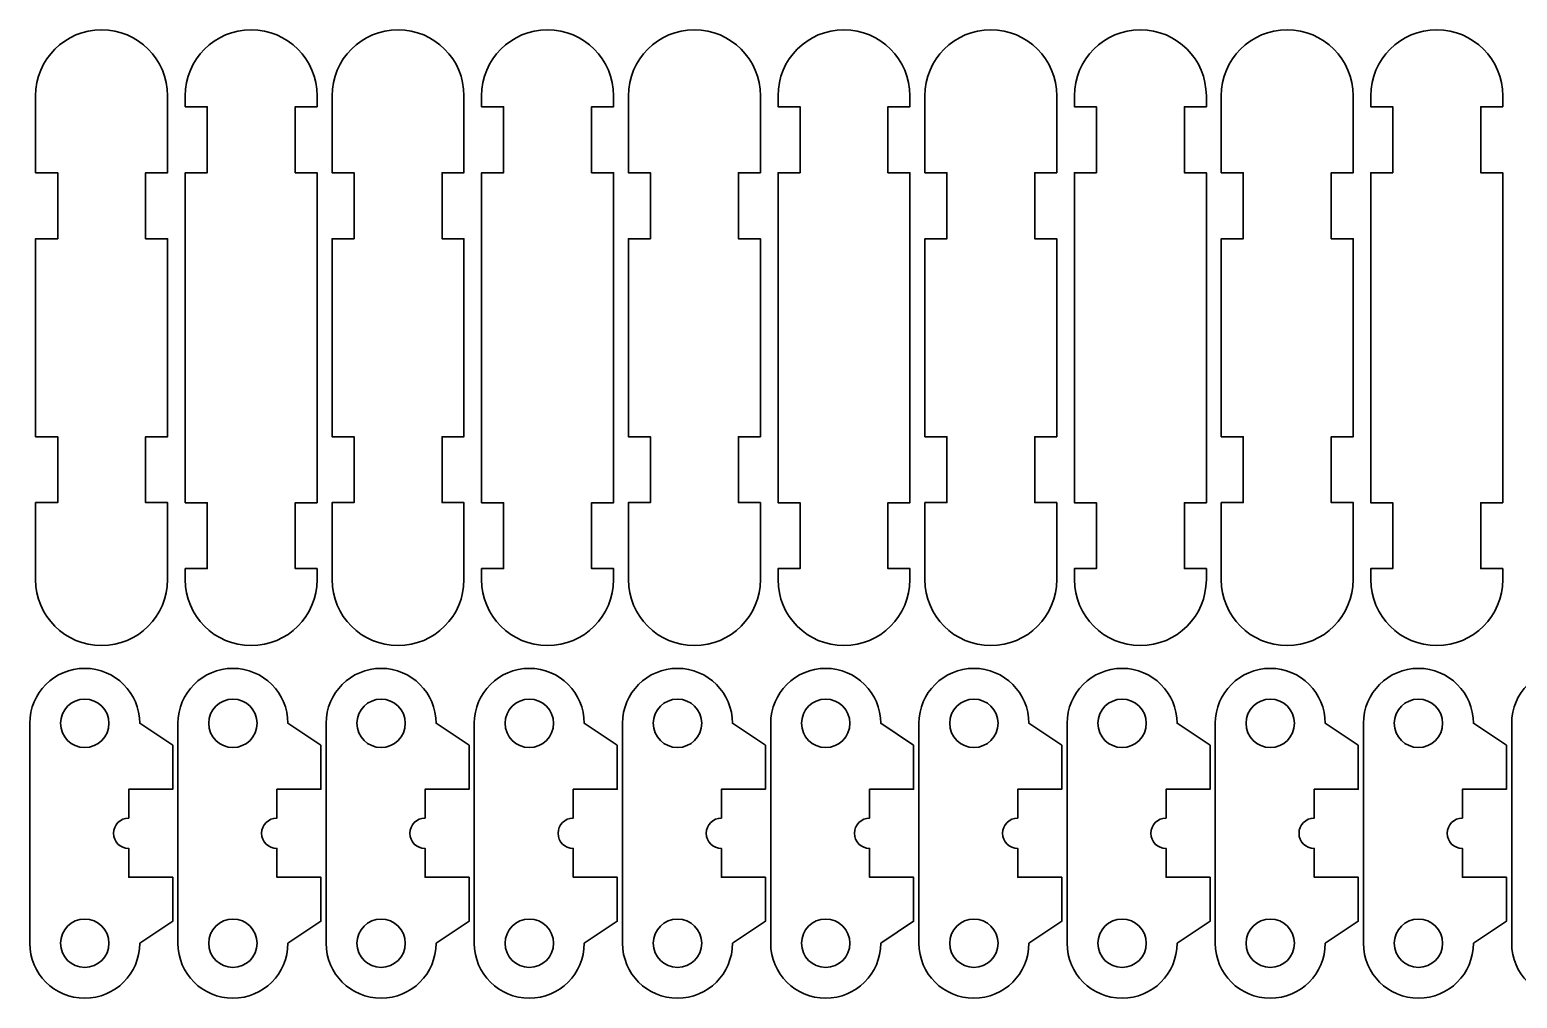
# Model space of a CAD drawing. Header units: inches. Extents: x 1117 to 1992, y -2324 to -585.
# Drawn here: x 1668.4 to 1736, y -2239.3 to -2195.3 of the extents above; entities that cross this region are included whole.
import ezdxf

# ---------------------------------------------------------------- set-up
doc = ezdxf.new("R2010")
doc.units = ezdxf.units.IN
doc.header["$MEASUREMENT"] = 0
doc.layers.add('Layer 1', color=7, linetype='Continuous')

msp = doc.modelspace()

# ---------------------------------------------------------------- linework, layer by layer
at = {"layer": 'Layer 1', "color": 18, "lineweight": 30, "true_color": 0x010101}
for points, knots in [([(1668.653, -2220.304), (1668.653, -2220.304), (1668.653, -2216.804), (1668.653, -2216.804), (1668.653, -2216.804), (1669.655, -2216.804), (1669.655, -2216.804), (1669.655, -2216.804), (1669.655, -2213.804), (1669.655, -2213.804), (1669.655, -2213.804), (1668.653, -2213.804), (1668.653, -2213.804), (1668.653, -2213.804), (1668.653, -2204.803), (1668.653, -2204.803), (1668.653, -2204.803), (1669.655, -2204.803), (1669.655, -2204.803), (1669.655, -2204.803), (1669.655, -2201.803), (1669.655, -2201.803), (1669.655, -2201.803), (1668.653, -2201.803), (1668.653, -2201.803), (1668.653, -2201.803), (1668.653, -2198.303), (1668.653, -2198.303), (1668.653, -2196.647), (1669.997, -2195.303), (1671.653, -2195.303), (1673.31, -2195.303), (1674.653, -2196.647), (1674.653, -2198.303), (1674.653, -2198.303), (1674.653, -2201.803), (1674.653, -2201.803), (1674.653, -2201.803), (1673.655, -2201.803), (1673.655, -2201.803), (1673.655, -2201.803), (1673.655, -2204.803), (1673.655, -2204.803), (1673.655, -2204.803), (1674.653, -2204.803), (1674.653, -2204.803), (1674.653, -2204.803), (1674.653, -2213.804), (1674.653, -2213.804), (1674.653, -2213.804), (1673.655, -2213.804), (1673.655, -2213.804), (1673.655, -2213.804), (1673.655, -2216.804), (1673.655, -2216.804), (1673.655, -2216.804), (1674.653, -2216.804), (1674.653, -2216.804), (1674.653, -2216.804), (1674.653, -2220.304), (1674.653, -2220.304), (1674.653, -2221.961), (1673.31, -2223.304), (1671.653, -2223.304), (1669.997, -2223.304), (1668.653, -2221.961), (1668.653, -2220.304)], [0, 0, 0, 0, 1, 1, 1, 2, 2, 2, 3, 3, 3, 4, 4, 4, 5, 5, 5, 6, 6, 6, 7, 7, 7, 8, 8, 8, 9, 9, 9, 10, 10, 10, 11, 11, 11, 12, 12, 12, 13, 13, 13, 14, 14, 14, 15, 15, 15, 16, 16, 16, 17, 17, 17, 18, 18, 18, 19, 19, 19, 20, 20, 20, 21, 21, 21, 22, 22, 22, 22]), ([(1675.455, -2220.304), (1675.455, -2220.304), (1675.455, -2219.805), (1675.455, -2219.805), (1675.455, -2219.805), (1676.457, -2219.805), (1676.457, -2219.805), (1676.457, -2219.805), (1676.457, -2216.805), (1676.457, -2216.805), (1676.457, -2216.805), (1675.455, -2216.805), (1675.455, -2216.805), (1675.455, -2216.805), (1675.455, -2201.805), (1675.455, -2201.805), (1675.455, -2201.805), (1676.457, -2201.805), (1676.457, -2201.805), (1676.457, -2201.805), (1676.457, -2198.804), (1676.457, -2198.804), (1676.457, -2198.804), (1675.455, -2198.804), (1675.455, -2198.804), (1675.455, -2198.804), (1675.455, -2198.303), (1675.455, -2198.303), (1675.455, -2196.647), (1676.799, -2195.303), (1678.455, -2195.303), (1680.111, -2195.303), (1681.455, -2196.647), (1681.455, -2198.303), (1681.455, -2198.303), (1681.455, -2198.804), (1681.455, -2198.804), (1681.455, -2198.804), (1680.457, -2198.804), (1680.457, -2198.804), (1680.457, -2198.804), (1680.457, -2201.805), (1680.457, -2201.805), (1680.457, -2201.805), (1681.455, -2201.805), (1681.455, -2201.805), (1681.455, -2201.805), (1681.455, -2216.805), (1681.455, -2216.805), (1681.455, -2216.805), (1680.457, -2216.805), (1680.457, -2216.805), (1680.457, -2216.805), (1680.457, -2219.805), (1680.457, -2219.805), (1680.457, -2219.805), (1681.455, -2219.805), (1681.455, -2219.805), (1681.455, -2219.805), (1681.455, -2220.304), (1681.455, -2220.304), (1681.455, -2221.961), (1680.111, -2223.304), (1678.455, -2223.304), (1676.798, -2223.304), (1675.455, -2221.961), (1675.455, -2220.304)], [0, 0, 0, 0, 1, 1, 1, 2, 2, 2, 3, 3, 3, 4, 4, 4, 5, 5, 5, 6, 6, 6, 7, 7, 7, 8, 8, 8, 9, 9, 9, 10, 10, 10, 11, 11, 11, 12, 12, 12, 13, 13, 13, 14, 14, 14, 15, 15, 15, 16, 16, 16, 17, 17, 17, 18, 18, 18, 19, 19, 19, 20, 20, 20, 21, 21, 21, 22, 22, 22, 22]), ([(1682.133, -2220.304), (1682.133, -2220.304), (1682.133, -2216.804), (1682.133, -2216.804), (1682.133, -2216.804), (1683.135, -2216.804), (1683.135, -2216.804), (1683.135, -2216.804), (1683.135, -2213.804), (1683.135, -2213.804), (1683.135, -2213.804), (1682.133, -2213.804), (1682.133, -2213.804), (1682.133, -2213.804), (1682.133, -2204.803), (1682.133, -2204.803), (1682.133, -2204.803), (1683.135, -2204.803), (1683.135, -2204.803), (1683.135, -2204.803), (1683.135, -2201.803), (1683.135, -2201.803), (1683.135, -2201.803), (1682.133, -2201.803), (1682.133, -2201.803), (1682.133, -2201.803), (1682.133, -2198.303), (1682.133, -2198.303), (1682.133, -2196.647), (1683.477, -2195.303), (1685.133, -2195.303), (1686.79, -2195.303), (1688.133, -2196.647), (1688.133, -2198.303), (1688.133, -2198.303), (1688.133, -2201.803), (1688.133, -2201.803), (1688.133, -2201.803), (1687.135, -2201.803), (1687.135, -2201.803), (1687.135, -2201.803), (1687.135, -2204.803), (1687.135, -2204.803), (1687.135, -2204.803), (1688.133, -2204.803), (1688.133, -2204.803), (1688.133, -2204.803), (1688.133, -2213.804), (1688.133, -2213.804), (1688.133, -2213.804), (1687.135, -2213.804), (1687.135, -2213.804), (1687.135, -2213.804), (1687.135, -2216.804), (1687.135, -2216.804), (1687.135, -2216.804), (1688.133, -2216.804), (1688.133, -2216.804), (1688.133, -2216.804), (1688.133, -2220.304), (1688.133, -2220.304), (1688.133, -2221.961), (1686.79, -2223.304), (1685.133, -2223.304), (1683.477, -2223.304), (1682.133, -2221.961), (1682.133, -2220.304)], [0, 0, 0, 0, 1, 1, 1, 2, 2, 2, 3, 3, 3, 4, 4, 4, 5, 5, 5, 6, 6, 6, 7, 7, 7, 8, 8, 8, 9, 9, 9, 10, 10, 10, 11, 11, 11, 12, 12, 12, 13, 13, 13, 14, 14, 14, 15, 15, 15, 16, 16, 16, 17, 17, 17, 18, 18, 18, 19, 19, 19, 20, 20, 20, 21, 21, 21, 22, 22, 22, 22]), ([(1688.934, -2220.304), (1688.934, -2220.304), (1688.934, -2219.805), (1688.934, -2219.805), (1688.934, -2219.805), (1689.936, -2219.805), (1689.936, -2219.805), (1689.936, -2219.805), (1689.936, -2216.805), (1689.936, -2216.805), (1689.936, -2216.805), (1688.934, -2216.805), (1688.934, -2216.805), (1688.934, -2216.805), (1688.934, -2201.805), (1688.934, -2201.805), (1688.934, -2201.805), (1689.936, -2201.805), (1689.936, -2201.805), (1689.936, -2201.805), (1689.936, -2198.804), (1689.936, -2198.804), (1689.936, -2198.804), (1688.934, -2198.804), (1688.934, -2198.804), (1688.934, -2198.804), (1688.934, -2198.303), (1688.934, -2198.303), (1688.934, -2196.647), (1690.278, -2195.303), (1691.935, -2195.303), (1693.591, -2195.303), (1694.935, -2196.647), (1694.935, -2198.303), (1694.935, -2198.303), (1694.935, -2198.804), (1694.935, -2198.804), (1694.935, -2198.804), (1693.937, -2198.804), (1693.937, -2198.804), (1693.937, -2198.804), (1693.937, -2201.805), (1693.937, -2201.805), (1693.937, -2201.805), (1694.935, -2201.805), (1694.935, -2201.805), (1694.935, -2201.805), (1694.935, -2216.805), (1694.935, -2216.805), (1694.935, -2216.805), (1693.937, -2216.805), (1693.937, -2216.805), (1693.937, -2216.805), (1693.937, -2219.805), (1693.937, -2219.805), (1693.937, -2219.805), (1694.935, -2219.805), (1694.935, -2219.805), (1694.935, -2219.805), (1694.935, -2220.304), (1694.935, -2220.304), (1694.935, -2221.961), (1693.591, -2223.304), (1691.935, -2223.304), (1690.278, -2223.304), (1688.934, -2221.961), (1688.934, -2220.304)], [0, 0, 0, 0, 1, 1, 1, 2, 2, 2, 3, 3, 3, 4, 4, 4, 5, 5, 5, 6, 6, 6, 7, 7, 7, 8, 8, 8, 9, 9, 9, 10, 10, 10, 11, 11, 11, 12, 12, 12, 13, 13, 13, 14, 14, 14, 15, 15, 15, 16, 16, 16, 17, 17, 17, 18, 18, 18, 19, 19, 19, 20, 20, 20, 21, 21, 21, 22, 22, 22, 22]), ([(1695.613, -2220.304), (1695.613, -2220.304), (1695.613, -2216.804), (1695.613, -2216.804), (1695.613, -2216.804), (1696.615, -2216.804), (1696.615, -2216.804), (1696.615, -2216.804), (1696.615, -2213.804), (1696.615, -2213.804), (1696.615, -2213.804), (1695.613, -2213.804), (1695.613, -2213.804), (1695.613, -2213.804), (1695.613, -2204.803), (1695.613, -2204.803), (1695.613, -2204.803), (1696.615, -2204.803), (1696.615, -2204.803), (1696.615, -2204.803), (1696.615, -2201.803), (1696.615, -2201.803), (1696.615, -2201.803), (1695.613, -2201.803), (1695.613, -2201.803), (1695.613, -2201.803), (1695.613, -2198.303), (1695.613, -2198.303), (1695.613, -2196.647), (1696.957, -2195.303), (1698.613, -2195.303), (1700.27, -2195.303), (1701.613, -2196.647), (1701.613, -2198.303), (1701.613, -2198.303), (1701.613, -2201.803), (1701.613, -2201.803), (1701.613, -2201.803), (1700.615, -2201.803), (1700.615, -2201.803), (1700.615, -2201.803), (1700.615, -2204.803), (1700.615, -2204.803), (1700.615, -2204.803), (1701.613, -2204.803), (1701.613, -2204.803), (1701.613, -2204.803), (1701.613, -2213.804), (1701.613, -2213.804), (1701.613, -2213.804), (1700.615, -2213.804), (1700.615, -2213.804), (1700.615, -2213.804), (1700.615, -2216.804), (1700.615, -2216.804), (1700.615, -2216.804), (1701.613, -2216.804), (1701.613, -2216.804), (1701.613, -2216.804), (1701.613, -2220.304), (1701.613, -2220.304), (1701.613, -2221.961), (1700.27, -2223.304), (1698.613, -2223.304), (1696.957, -2223.304), (1695.613, -2221.961), (1695.613, -2220.304)], [0, 0, 0, 0, 1, 1, 1, 2, 2, 2, 3, 3, 3, 4, 4, 4, 5, 5, 5, 6, 6, 6, 7, 7, 7, 8, 8, 8, 9, 9, 9, 10, 10, 10, 11, 11, 11, 12, 12, 12, 13, 13, 13, 14, 14, 14, 15, 15, 15, 16, 16, 16, 17, 17, 17, 18, 18, 18, 19, 19, 19, 20, 20, 20, 21, 21, 21, 22, 22, 22, 22]), ([(1702.415, -2220.304), (1702.415, -2220.304), (1702.415, -2219.805), (1702.415, -2219.805), (1702.415, -2219.805), (1703.416, -2219.805), (1703.416, -2219.805), (1703.416, -2219.805), (1703.416, -2216.805), (1703.416, -2216.805), (1703.416, -2216.805), (1702.415, -2216.805), (1702.415, -2216.805), (1702.415, -2216.805), (1702.415, -2201.805), (1702.415, -2201.805), (1702.415, -2201.805), (1703.416, -2201.805), (1703.416, -2201.805), (1703.416, -2201.805), (1703.416, -2198.804), (1703.416, -2198.804), (1703.416, -2198.804), (1702.415, -2198.804), (1702.415, -2198.804), (1702.415, -2198.804), (1702.415, -2198.303), (1702.415, -2198.303), (1702.415, -2196.647), (1703.758, -2195.303), (1705.415, -2195.303), (1707.071, -2195.303), (1708.415, -2196.647), (1708.415, -2198.303), (1708.415, -2198.303), (1708.415, -2198.804), (1708.415, -2198.804), (1708.415, -2198.804), (1707.417, -2198.804), (1707.417, -2198.804), (1707.417, -2198.804), (1707.417, -2201.805), (1707.417, -2201.805), (1707.417, -2201.805), (1708.415, -2201.805), (1708.415, -2201.805), (1708.415, -2201.805), (1708.415, -2216.805), (1708.415, -2216.805), (1708.415, -2216.805), (1707.417, -2216.805), (1707.417, -2216.805), (1707.417, -2216.805), (1707.417, -2219.805), (1707.417, -2219.805), (1707.417, -2219.805), (1708.415, -2219.805), (1708.415, -2219.805), (1708.415, -2219.805), (1708.415, -2220.304), (1708.415, -2220.304), (1708.415, -2221.961), (1707.071, -2223.304), (1705.415, -2223.304), (1703.758, -2223.304), (1702.415, -2221.961), (1702.415, -2220.304)], [0, 0, 0, 0, 1, 1, 1, 2, 2, 2, 3, 3, 3, 4, 4, 4, 5, 5, 5, 6, 6, 6, 7, 7, 7, 8, 8, 8, 9, 9, 9, 10, 10, 10, 11, 11, 11, 12, 12, 12, 13, 13, 13, 14, 14, 14, 15, 15, 15, 16, 16, 16, 17, 17, 17, 18, 18, 18, 19, 19, 19, 20, 20, 20, 21, 21, 21, 22, 22, 22, 22]), ([(1709.093, -2220.304), (1709.093, -2220.304), (1709.093, -2216.804), (1709.093, -2216.804), (1709.093, -2216.804), (1710.095, -2216.804), (1710.095, -2216.804), (1710.095, -2216.804), (1710.095, -2213.804), (1710.095, -2213.804), (1710.095, -2213.804), (1709.093, -2213.804), (1709.093, -2213.804), (1709.093, -2213.804), (1709.093, -2204.803), (1709.093, -2204.803), (1709.093, -2204.803), (1710.095, -2204.803), (1710.095, -2204.803), (1710.095, -2204.803), (1710.095, -2201.803), (1710.095, -2201.803), (1710.095, -2201.803), (1709.093, -2201.803), (1709.093, -2201.803), (1709.093, -2201.803), (1709.093, -2198.303), (1709.093, -2198.303), (1709.093, -2196.647), (1710.437, -2195.303), (1712.093, -2195.303), (1713.75, -2195.303), (1715.093, -2196.647), (1715.093, -2198.303), (1715.093, -2198.303), (1715.093, -2201.803), (1715.093, -2201.803), (1715.093, -2201.803), (1714.095, -2201.803), (1714.095, -2201.803), (1714.095, -2201.803), (1714.095, -2204.803), (1714.095, -2204.803), (1714.095, -2204.803), (1715.093, -2204.803), (1715.093, -2204.803), (1715.093, -2204.803), (1715.093, -2213.804), (1715.093, -2213.804), (1715.093, -2213.804), (1714.095, -2213.804), (1714.095, -2213.804), (1714.095, -2213.804), (1714.095, -2216.804), (1714.095, -2216.804), (1714.095, -2216.804), (1715.093, -2216.804), (1715.093, -2216.804), (1715.093, -2216.804), (1715.093, -2220.304), (1715.093, -2220.304), (1715.093, -2221.961), (1713.75, -2223.304), (1712.093, -2223.304), (1710.437, -2223.304), (1709.093, -2221.961), (1709.093, -2220.304)], [0, 0, 0, 0, 1, 1, 1, 2, 2, 2, 3, 3, 3, 4, 4, 4, 5, 5, 5, 6, 6, 6, 7, 7, 7, 8, 8, 8, 9, 9, 9, 10, 10, 10, 11, 11, 11, 12, 12, 12, 13, 13, 13, 14, 14, 14, 15, 15, 15, 16, 16, 16, 17, 17, 17, 18, 18, 18, 19, 19, 19, 20, 20, 20, 21, 21, 21, 22, 22, 22, 22]), ([(1715.895, -2220.304), (1715.895, -2220.304), (1715.895, -2219.805), (1715.895, -2219.805), (1715.895, -2219.805), (1716.896, -2219.805), (1716.896, -2219.805), (1716.896, -2219.805), (1716.896, -2216.805), (1716.896, -2216.805), (1716.896, -2216.805), (1715.895, -2216.805), (1715.895, -2216.805), (1715.895, -2216.805), (1715.895, -2201.805), (1715.895, -2201.805), (1715.895, -2201.805), (1716.896, -2201.805), (1716.896, -2201.805), (1716.896, -2201.805), (1716.896, -2198.804), (1716.896, -2198.804), (1716.896, -2198.804), (1715.895, -2198.804), (1715.895, -2198.804), (1715.895, -2198.804), (1715.895, -2198.303), (1715.895, -2198.303), (1715.895, -2196.647), (1717.238, -2195.303), (1718.895, -2195.303), (1720.552, -2195.303), (1721.895, -2196.647), (1721.895, -2198.303), (1721.895, -2198.303), (1721.895, -2198.804), (1721.895, -2198.804), (1721.895, -2198.804), (1720.897, -2198.804), (1720.897, -2198.804), (1720.897, -2198.804), (1720.897, -2201.805), (1720.897, -2201.805), (1720.897, -2201.805), (1721.895, -2201.805), (1721.895, -2201.805), (1721.895, -2201.805), (1721.895, -2216.805), (1721.895, -2216.805), (1721.895, -2216.805), (1720.897, -2216.805), (1720.897, -2216.805), (1720.897, -2216.805), (1720.897, -2219.805), (1720.897, -2219.805), (1720.897, -2219.805), (1721.895, -2219.805), (1721.895, -2219.805), (1721.895, -2219.805), (1721.895, -2220.304), (1721.895, -2220.304), (1721.895, -2221.961), (1720.552, -2223.304), (1718.895, -2223.304), (1717.238, -2223.304), (1715.895, -2221.961), (1715.895, -2220.304)], [0, 0, 0, 0, 1, 1, 1, 2, 2, 2, 3, 3, 3, 4, 4, 4, 5, 5, 5, 6, 6, 6, 7, 7, 7, 8, 8, 8, 9, 9, 9, 10, 10, 10, 11, 11, 11, 12, 12, 12, 13, 13, 13, 14, 14, 14, 15, 15, 15, 16, 16, 16, 17, 17, 17, 18, 18, 18, 19, 19, 19, 20, 20, 20, 21, 21, 21, 22, 22, 22, 22]), ([(1722.573, -2220.304), (1722.573, -2220.304), (1722.573, -2216.804), (1722.573, -2216.804), (1722.573, -2216.804), (1723.575, -2216.804), (1723.575, -2216.804), (1723.575, -2216.804), (1723.575, -2213.804), (1723.575, -2213.804), (1723.575, -2213.804), (1722.573, -2213.804), (1722.573, -2213.804), (1722.573, -2213.804), (1722.573, -2204.803), (1722.573, -2204.803), (1722.573, -2204.803), (1723.575, -2204.803), (1723.575, -2204.803), (1723.575, -2204.803), (1723.575, -2201.803), (1723.575, -2201.803), (1723.575, -2201.803), (1722.573, -2201.803), (1722.573, -2201.803), (1722.573, -2201.803), (1722.573, -2198.303), (1722.573, -2198.303), (1722.573, -2196.647), (1723.916, -2195.303), (1725.573, -2195.303), (1727.23, -2195.303), (1728.573, -2196.647), (1728.573, -2198.303), (1728.573, -2198.303), (1728.573, -2201.803), (1728.573, -2201.803), (1728.573, -2201.803), (1727.575, -2201.803), (1727.575, -2201.803), (1727.575, -2201.803), (1727.575, -2204.803), (1727.575, -2204.803), (1727.575, -2204.803), (1728.573, -2204.803), (1728.573, -2204.803), (1728.573, -2204.803), (1728.573, -2213.804), (1728.573, -2213.804), (1728.573, -2213.804), (1727.575, -2213.804), (1727.575, -2213.804), (1727.575, -2213.804), (1727.575, -2216.804), (1727.575, -2216.804), (1727.575, -2216.804), (1728.573, -2216.804), (1728.573, -2216.804), (1728.573, -2216.804), (1728.573, -2220.304), (1728.573, -2220.304), (1728.573, -2221.961), (1727.23, -2223.304), (1725.573, -2223.304), (1723.916, -2223.304), (1722.573, -2221.961), (1722.573, -2220.304)], [0, 0, 0, 0, 1, 1, 1, 2, 2, 2, 3, 3, 3, 4, 4, 4, 5, 5, 5, 6, 6, 6, 7, 7, 7, 8, 8, 8, 9, 9, 9, 10, 10, 10, 11, 11, 11, 12, 12, 12, 13, 13, 13, 14, 14, 14, 15, 15, 15, 16, 16, 16, 17, 17, 17, 18, 18, 18, 19, 19, 19, 20, 20, 20, 21, 21, 21, 22, 22, 22, 22]), ([(1729.375, -2220.304), (1729.375, -2220.304), (1729.375, -2219.805), (1729.375, -2219.805), (1729.375, -2219.805), (1730.376, -2219.805), (1730.376, -2219.805), (1730.376, -2219.805), (1730.376, -2216.805), (1730.376, -2216.805), (1730.376, -2216.805), (1729.375, -2216.805), (1729.375, -2216.805), (1729.375, -2216.805), (1729.375, -2201.805), (1729.375, -2201.805), (1729.375, -2201.805), (1730.376, -2201.805), (1730.376, -2201.805), (1730.376, -2201.805), (1730.376, -2198.804), (1730.376, -2198.804), (1730.376, -2198.804), (1729.375, -2198.804), (1729.375, -2198.804), (1729.375, -2198.804), (1729.375, -2198.303), (1729.375, -2198.303), (1729.375, -2196.647), (1730.718, -2195.303), (1732.375, -2195.303), (1734.032, -2195.303), (1735.375, -2196.647), (1735.375, -2198.303), (1735.375, -2198.303), (1735.375, -2198.804), (1735.375, -2198.804), (1735.375, -2198.804), (1734.376, -2198.804), (1734.376, -2198.804), (1734.376, -2198.804), (1734.376, -2201.805), (1734.376, -2201.805), (1734.376, -2201.805), (1735.375, -2201.805), (1735.375, -2201.805), (1735.375, -2201.805), (1735.375, -2216.805), (1735.375, -2216.805), (1735.375, -2216.805), (1734.376, -2216.805), (1734.376, -2216.805), (1734.376, -2216.805), (1734.376, -2219.805), (1734.376, -2219.805), (1734.376, -2219.805), (1735.375, -2219.805), (1735.375, -2219.805), (1735.375, -2219.805), (1735.375, -2220.304), (1735.375, -2220.304), (1735.375, -2221.961), (1734.032, -2223.304), (1732.375, -2223.304), (1730.718, -2223.304), (1729.375, -2221.961), (1729.375, -2220.304)], [0, 0, 0, 0, 1, 1, 1, 2, 2, 2, 3, 3, 3, 4, 4, 4, 5, 5, 5, 6, 6, 6, 7, 7, 7, 8, 8, 8, 9, 9, 9, 10, 10, 10, 11, 11, 11, 12, 12, 12, 13, 13, 13, 14, 14, 14, 15, 15, 15, 16, 16, 16, 17, 17, 17, 18, 18, 18, 19, 19, 19, 20, 20, 20, 21, 21, 21, 22, 22, 22, 22]), ([(1674.886, -2227.837), (1674.886, -2227.837), (1673.386, -2226.838), (1673.386, -2226.838), (1673.386, -2225.457), (1672.266, -2224.338), (1670.885, -2224.338), (1669.505, -2224.338), (1668.385, -2225.457), (1668.385, -2226.838), (1668.385, -2226.838), (1668.385, -2236.838), (1668.385, -2236.838), (1668.385, -2238.219), (1669.505, -2239.338), (1670.885, -2239.338), (1672.266, -2239.338), (1673.386, -2238.219), (1673.386, -2236.838), (1673.386, -2236.838), (1674.886, -2235.838), (1674.886, -2235.838), (1674.886, -2235.838), (1674.886, -2233.837), (1674.886, -2233.837), (1674.886, -2233.837), (1672.884, -2233.837), (1672.884, -2233.837), (1672.884, -2233.837), (1672.884, -2232.528), (1672.884, -2232.528), (1672.502, -2232.528), (1672.193, -2232.219), (1672.193, -2231.838), (1672.193, -2231.456), (1672.502, -2231.147), (1672.884, -2231.147), (1672.884, -2231.147), (1672.884, -2229.838), (1672.884, -2229.838), (1672.884, -2229.838), (1674.886, -2229.838), (1674.886, -2229.838), (1674.886, -2229.838), (1674.886, -2227.837), (1674.886, -2227.837)], [0, 0, 0, 0, 1, 1, 1, 2, 2, 2, 3, 3, 3, 4, 4, 4, 5, 5, 5, 6, 6, 6, 7, 7, 7, 8, 8, 8, 9, 9, 9, 10, 10, 10, 11, 11, 11, 12, 12, 12, 13, 13, 13, 14, 14, 14, 15, 15, 15, 15]), ([(1681.625, -2227.837), (1681.625, -2227.837), (1680.125, -2226.838), (1680.125, -2226.838), (1680.125, -2225.457), (1679.005, -2224.338), (1677.625, -2224.338), (1676.245, -2224.338), (1675.125, -2225.457), (1675.125, -2226.838), (1675.125, -2226.838), (1675.125, -2236.838), (1675.125, -2236.838), (1675.125, -2238.219), (1676.245, -2239.338), (1677.625, -2239.338), (1679.006, -2239.338), (1680.125, -2238.219), (1680.125, -2236.838), (1680.125, -2236.838), (1681.625, -2235.838), (1681.625, -2235.838), (1681.625, -2235.838), (1681.625, -2233.837), (1681.625, -2233.837), (1681.625, -2233.837), (1679.623, -2233.837), (1679.623, -2233.837), (1679.623, -2233.837), (1679.623, -2232.528), (1679.623, -2232.528), (1679.241, -2232.528), (1678.932, -2232.219), (1678.932, -2231.838), (1678.932, -2231.456), (1679.241, -2231.147), (1679.623, -2231.147), (1679.623, -2231.147), (1679.623, -2229.838), (1679.623, -2229.838), (1679.623, -2229.838), (1681.625, -2229.838), (1681.625, -2229.838), (1681.625, -2229.838), (1681.625, -2227.837), (1681.625, -2227.837)], [0, 0, 0, 0, 1, 1, 1, 2, 2, 2, 3, 3, 3, 4, 4, 4, 5, 5, 5, 6, 6, 6, 7, 7, 7, 8, 8, 8, 9, 9, 9, 10, 10, 10, 11, 11, 11, 12, 12, 12, 13, 13, 13, 14, 14, 14, 15, 15, 15, 15]), ([(1688.365, -2227.837), (1688.365, -2227.837), (1686.865, -2226.838), (1686.865, -2226.838), (1686.865, -2225.457), (1685.745, -2224.338), (1684.365, -2224.338), (1682.985, -2224.338), (1681.864, -2225.457), (1681.864, -2226.838), (1681.864, -2226.838), (1681.864, -2236.838), (1681.864, -2236.838), (1681.864, -2238.219), (1682.985, -2239.338), (1684.365, -2239.338), (1685.746, -2239.338), (1686.865, -2238.219), (1686.865, -2236.838), (1686.865, -2236.838), (1688.365, -2235.838), (1688.365, -2235.838), (1688.365, -2235.838), (1688.365, -2233.837), (1688.365, -2233.837), (1688.365, -2233.837), (1686.363, -2233.837), (1686.363, -2233.837), (1686.363, -2233.837), (1686.363, -2232.528), (1686.363, -2232.528), (1685.981, -2232.528), (1685.672, -2232.219), (1685.672, -2231.838), (1685.672, -2231.456), (1685.981, -2231.147), (1686.363, -2231.147), (1686.363, -2231.147), (1686.363, -2229.838), (1686.363, -2229.838), (1686.363, -2229.838), (1688.365, -2229.838), (1688.365, -2229.838), (1688.365, -2229.838), (1688.365, -2227.837), (1688.365, -2227.837)], [0, 0, 0, 0, 1, 1, 1, 2, 2, 2, 3, 3, 3, 4, 4, 4, 5, 5, 5, 6, 6, 6, 7, 7, 7, 8, 8, 8, 9, 9, 9, 10, 10, 10, 11, 11, 11, 12, 12, 12, 13, 13, 13, 14, 14, 14, 15, 15, 15, 15]), ([(1695.104, -2227.837), (1695.104, -2227.837), (1693.604, -2226.838), (1693.604, -2226.838), (1693.604, -2225.457), (1692.484, -2224.338), (1691.104, -2224.338), (1689.724, -2224.338), (1688.604, -2225.457), (1688.604, -2226.838), (1688.604, -2226.838), (1688.604, -2236.838), (1688.604, -2236.838), (1688.604, -2238.219), (1689.724, -2239.338), (1691.104, -2239.338), (1692.485, -2239.338), (1693.604, -2238.219), (1693.604, -2236.838), (1693.604, -2236.838), (1695.104, -2235.838), (1695.104, -2235.838), (1695.104, -2235.838), (1695.104, -2233.837), (1695.104, -2233.837), (1695.104, -2233.837), (1693.102, -2233.837), (1693.102, -2233.837), (1693.102, -2233.837), (1693.102, -2232.528), (1693.102, -2232.528), (1692.72, -2232.528), (1692.411, -2232.219), (1692.411, -2231.838), (1692.411, -2231.456), (1692.72, -2231.147), (1693.102, -2231.147), (1693.102, -2231.147), (1693.102, -2229.838), (1693.102, -2229.838), (1693.102, -2229.838), (1695.104, -2229.838), (1695.104, -2229.838), (1695.104, -2229.838), (1695.104, -2227.837), (1695.104, -2227.837)], [0, 0, 0, 0, 1, 1, 1, 2, 2, 2, 3, 3, 3, 4, 4, 4, 5, 5, 5, 6, 6, 6, 7, 7, 7, 8, 8, 8, 9, 9, 9, 10, 10, 10, 11, 11, 11, 12, 12, 12, 13, 13, 13, 14, 14, 14, 15, 15, 15, 15]), ([(1701.844, -2227.837), (1701.844, -2227.837), (1700.344, -2226.838), (1700.344, -2226.838), (1700.344, -2225.457), (1699.224, -2224.338), (1697.844, -2224.338), (1696.464, -2224.338), (1695.344, -2225.457), (1695.344, -2226.838), (1695.344, -2226.838), (1695.344, -2236.838), (1695.344, -2236.838), (1695.344, -2238.219), (1696.464, -2239.338), (1697.844, -2239.338), (1699.225, -2239.338), (1700.344, -2238.219), (1700.344, -2236.838), (1700.344, -2236.838), (1701.844, -2235.838), (1701.844, -2235.838), (1701.844, -2235.838), (1701.844, -2233.837), (1701.844, -2233.837), (1701.844, -2233.837), (1699.842, -2233.837), (1699.842, -2233.837), (1699.842, -2233.837), (1699.842, -2232.528), (1699.842, -2232.528), (1699.46, -2232.528), (1699.151, -2232.219), (1699.151, -2231.838), (1699.151, -2231.456), (1699.46, -2231.147), (1699.842, -2231.147), (1699.842, -2231.147), (1699.842, -2229.838), (1699.842, -2229.838), (1699.842, -2229.838), (1701.844, -2229.838), (1701.844, -2229.838), (1701.844, -2229.838), (1701.844, -2227.837), (1701.844, -2227.837)], [0, 0, 0, 0, 1, 1, 1, 2, 2, 2, 3, 3, 3, 4, 4, 4, 5, 5, 5, 6, 6, 6, 7, 7, 7, 8, 8, 8, 9, 9, 9, 10, 10, 10, 11, 11, 11, 12, 12, 12, 13, 13, 13, 14, 14, 14, 15, 15, 15, 15]), ([(1708.583, -2227.837), (1708.583, -2227.837), (1707.084, -2226.838), (1707.084, -2226.838), (1707.084, -2225.457), (1705.964, -2224.338), (1704.583, -2224.338), (1703.203, -2224.338), (1702.083, -2225.457), (1702.083, -2226.838), (1702.083, -2226.838), (1702.083, -2236.838), (1702.083, -2236.838), (1702.083, -2238.219), (1703.203, -2239.338), (1704.583, -2239.338), (1705.964, -2239.338), (1707.084, -2238.219), (1707.084, -2236.838), (1707.084, -2236.838), (1708.583, -2235.838), (1708.583, -2235.838), (1708.583, -2235.838), (1708.583, -2233.837), (1708.583, -2233.837), (1708.583, -2233.837), (1706.581, -2233.837), (1706.581, -2233.837), (1706.581, -2233.837), (1706.581, -2232.528), (1706.581, -2232.528), (1706.2, -2232.528), (1705.891, -2232.219), (1705.891, -2231.838), (1705.891, -2231.456), (1706.2, -2231.147), (1706.581, -2231.147), (1706.581, -2231.147), (1706.581, -2229.838), (1706.581, -2229.838), (1706.581, -2229.838), (1708.583, -2229.838), (1708.583, -2229.838), (1708.583, -2229.838), (1708.583, -2227.837), (1708.583, -2227.837)], [0, 0, 0, 0, 1, 1, 1, 2, 2, 2, 3, 3, 3, 4, 4, 4, 5, 5, 5, 6, 6, 6, 7, 7, 7, 8, 8, 8, 9, 9, 9, 10, 10, 10, 11, 11, 11, 12, 12, 12, 13, 13, 13, 14, 14, 14, 15, 15, 15, 15]), ([(1715.323, -2227.837), (1715.323, -2227.837), (1713.824, -2226.838), (1713.824, -2226.838), (1713.824, -2225.457), (1712.703, -2224.338), (1711.323, -2224.338), (1709.943, -2224.338), (1708.823, -2225.457), (1708.823, -2226.838), (1708.823, -2226.838), (1708.823, -2236.838), (1708.823, -2236.838), (1708.823, -2238.219), (1709.943, -2239.338), (1711.323, -2239.338), (1712.704, -2239.338), (1713.824, -2238.219), (1713.824, -2236.838), (1713.824, -2236.838), (1715.323, -2235.838), (1715.323, -2235.838), (1715.323, -2235.838), (1715.323, -2233.837), (1715.323, -2233.837), (1715.323, -2233.837), (1713.321, -2233.837), (1713.321, -2233.837), (1713.321, -2233.837), (1713.321, -2232.528), (1713.321, -2232.528), (1712.94, -2232.528), (1712.63, -2232.219), (1712.63, -2231.838), (1712.63, -2231.456), (1712.94, -2231.147), (1713.321, -2231.147), (1713.321, -2231.147), (1713.321, -2229.838), (1713.321, -2229.838), (1713.321, -2229.838), (1715.323, -2229.838), (1715.323, -2229.838), (1715.323, -2229.838), (1715.323, -2227.837), (1715.323, -2227.837)], [0, 0, 0, 0, 1, 1, 1, 2, 2, 2, 3, 3, 3, 4, 4, 4, 5, 5, 5, 6, 6, 6, 7, 7, 7, 8, 8, 8, 9, 9, 9, 10, 10, 10, 11, 11, 11, 12, 12, 12, 13, 13, 13, 14, 14, 14, 15, 15, 15, 15]), ([(1722.063, -2227.837), (1722.063, -2227.837), (1720.563, -2226.838), (1720.563, -2226.838), (1720.563, -2225.457), (1719.443, -2224.338), (1718.063, -2224.338), (1716.682, -2224.338), (1715.562, -2225.457), (1715.562, -2226.838), (1715.562, -2226.838), (1715.562, -2236.838), (1715.562, -2236.838), (1715.562, -2238.219), (1716.682, -2239.338), (1718.063, -2239.338), (1719.443, -2239.338), (1720.563, -2238.219), (1720.563, -2236.838), (1720.563, -2236.838), (1722.063, -2235.838), (1722.063, -2235.838), (1722.063, -2235.838), (1722.063, -2233.837), (1722.063, -2233.837), (1722.063, -2233.837), (1720.061, -2233.837), (1720.061, -2233.837), (1720.061, -2233.837), (1720.061, -2232.528), (1720.061, -2232.528), (1719.679, -2232.528), (1719.37, -2232.219), (1719.37, -2231.838), (1719.37, -2231.456), (1719.679, -2231.147), (1720.061, -2231.147), (1720.061, -2231.147), (1720.061, -2229.838), (1720.061, -2229.838), (1720.061, -2229.838), (1722.063, -2229.838), (1722.063, -2229.838), (1722.063, -2229.838), (1722.063, -2227.837), (1722.063, -2227.837)], [0, 0, 0, 0, 1, 1, 1, 2, 2, 2, 3, 3, 3, 4, 4, 4, 5, 5, 5, 6, 6, 6, 7, 7, 7, 8, 8, 8, 9, 9, 9, 10, 10, 10, 11, 11, 11, 12, 12, 12, 13, 13, 13, 14, 14, 14, 15, 15, 15, 15]), ([(1728.803, -2227.837), (1728.803, -2227.837), (1727.303, -2226.838), (1727.303, -2226.838), (1727.303, -2225.457), (1726.183, -2224.338), (1724.803, -2224.338), (1723.422, -2224.338), (1722.302, -2225.457), (1722.302, -2226.838), (1722.302, -2226.838), (1722.302, -2236.838), (1722.302, -2236.838), (1722.302, -2238.219), (1723.422, -2239.338), (1724.803, -2239.338), (1726.183, -2239.338), (1727.303, -2238.219), (1727.303, -2236.838), (1727.303, -2236.838), (1728.803, -2235.838), (1728.803, -2235.838), (1728.803, -2235.838), (1728.803, -2233.837), (1728.803, -2233.837), (1728.803, -2233.837), (1726.801, -2233.837), (1726.801, -2233.837), (1726.801, -2233.837), (1726.801, -2232.528), (1726.801, -2232.528), (1726.419, -2232.528), (1726.11, -2232.219), (1726.11, -2231.838), (1726.11, -2231.456), (1726.419, -2231.147), (1726.801, -2231.147), (1726.801, -2231.147), (1726.801, -2229.838), (1726.801, -2229.838), (1726.801, -2229.838), (1728.803, -2229.838), (1728.803, -2229.838), (1728.803, -2229.838), (1728.803, -2227.837), (1728.803, -2227.837)], [0, 0, 0, 0, 1, 1, 1, 2, 2, 2, 3, 3, 3, 4, 4, 4, 5, 5, 5, 6, 6, 6, 7, 7, 7, 8, 8, 8, 9, 9, 9, 10, 10, 10, 11, 11, 11, 12, 12, 12, 13, 13, 13, 14, 14, 14, 15, 15, 15, 15]), ([(1735.542, -2227.837), (1735.542, -2227.837), (1734.042, -2226.838), (1734.042, -2226.838), (1734.042, -2225.457), (1732.922, -2224.338), (1731.542, -2224.338), (1730.162, -2224.338), (1729.042, -2225.457), (1729.042, -2226.838), (1729.042, -2226.838), (1729.042, -2236.838), (1729.042, -2236.838), (1729.042, -2238.219), (1730.162, -2239.338), (1731.542, -2239.338), (1732.923, -2239.338), (1734.042, -2238.219), (1734.042, -2236.838), (1734.042, -2236.838), (1735.542, -2235.838), (1735.542, -2235.838), (1735.542, -2235.838), (1735.542, -2233.837), (1735.542, -2233.837), (1735.542, -2233.837), (1733.54, -2233.837), (1733.54, -2233.837), (1733.54, -2233.837), (1733.54, -2232.528), (1733.54, -2232.528), (1733.158, -2232.528), (1732.849, -2232.219), (1732.849, -2231.838), (1732.849, -2231.456), (1733.158, -2231.147), (1733.54, -2231.147), (1733.54, -2231.147), (1733.54, -2229.838), (1733.54, -2229.838), (1733.54, -2229.838), (1735.542, -2229.838), (1735.542, -2229.838), (1735.542, -2229.838), (1735.542, -2227.837), (1735.542, -2227.837)], [0, 0, 0, 0, 1, 1, 1, 2, 2, 2, 3, 3, 3, 4, 4, 4, 5, 5, 5, 6, 6, 6, 7, 7, 7, 8, 8, 8, 9, 9, 9, 10, 10, 10, 11, 11, 11, 12, 12, 12, 13, 13, 13, 14, 14, 14, 15, 15, 15, 15]), ([(1742.282, -2227.837), (1742.282, -2227.837), (1740.782, -2226.838), (1740.782, -2226.838), (1740.782, -2225.457), (1739.662, -2224.338), (1738.282, -2224.338), (1736.902, -2224.338), (1735.782, -2225.457), (1735.782, -2226.838), (1735.782, -2226.838), (1735.782, -2236.838), (1735.782, -2236.838), (1735.782, -2238.219), (1736.902, -2239.338), (1738.282, -2239.338), (1739.663, -2239.338), (1740.782, -2238.219), (1740.782, -2236.838), (1740.782, -2236.838), (1742.282, -2235.838), (1742.282, -2235.838), (1742.282, -2235.838), (1742.282, -2233.837), (1742.282, -2233.837), (1742.282, -2233.837), (1740.28, -2233.837), (1740.28, -2233.837), (1740.28, -2233.837), (1740.28, -2232.528), (1740.28, -2232.528), (1739.898, -2232.528), (1739.589, -2232.219), (1739.589, -2231.838), (1739.589, -2231.456), (1739.898, -2231.147), (1740.28, -2231.147), (1740.28, -2231.147), (1740.28, -2229.838), (1740.28, -2229.838), (1740.28, -2229.838), (1742.282, -2229.838), (1742.282, -2229.838), (1742.282, -2229.838), (1742.282, -2227.837), (1742.282, -2227.837)], [0, 0, 0, 0, 1, 1, 1, 2, 2, 2, 3, 3, 3, 4, 4, 4, 5, 5, 5, 6, 6, 6, 7, 7, 7, 8, 8, 8, 9, 9, 9, 10, 10, 10, 11, 11, 11, 12, 12, 12, 13, 13, 13, 14, 14, 14, 15, 15, 15, 15]), ([(1670.885, -2227.938), (1670.278, -2227.938), (1669.786, -2227.445), (1669.786, -2226.838), (1669.786, -2226.23), (1670.278, -2225.737), (1670.885, -2225.737), (1671.493, -2225.737), (1671.986, -2226.23), (1671.986, -2226.838), (1671.986, -2227.445), (1671.493, -2227.938), (1670.885, -2227.938)], [0, 0, 0, 0, 1, 1, 1, 2, 2, 2, 3, 3, 3, 4, 4, 4, 4]), ([(1677.625, -2227.938), (1677.018, -2227.938), (1676.525, -2227.445), (1676.525, -2226.838), (1676.525, -2226.23), (1677.018, -2225.737), (1677.625, -2225.737), (1678.233, -2225.737), (1678.725, -2226.23), (1678.725, -2226.838), (1678.725, -2227.445), (1678.232, -2227.938), (1677.625, -2227.938)], [0, 0, 0, 0, 1, 1, 1, 2, 2, 2, 3, 3, 3, 4, 4, 4, 4]), ([(1684.365, -2227.938), (1683.757, -2227.938), (1683.265, -2227.445), (1683.265, -2226.838), (1683.265, -2226.23), (1683.757, -2225.737), (1684.365, -2225.737), (1684.972, -2225.737), (1685.465, -2226.23), (1685.465, -2226.838), (1685.465, -2227.445), (1684.972, -2227.938), (1684.365, -2227.938)], [0, 0, 0, 0, 1, 1, 1, 2, 2, 2, 3, 3, 3, 4, 4, 4, 4]), ([(1691.104, -2227.938), (1690.497, -2227.938), (1690.005, -2227.445), (1690.005, -2226.838), (1690.005, -2226.23), (1690.497, -2225.737), (1691.104, -2225.737), (1691.712, -2225.737), (1692.205, -2226.23), (1692.205, -2226.838), (1692.205, -2227.445), (1691.712, -2227.938), (1691.104, -2227.938)], [0, 0, 0, 0, 1, 1, 1, 2, 2, 2, 3, 3, 3, 4, 4, 4, 4]), ([(1697.844, -2227.938), (1697.236, -2227.938), (1696.744, -2227.445), (1696.744, -2226.838), (1696.744, -2226.23), (1697.237, -2225.737), (1697.844, -2225.737), (1698.452, -2225.737), (1698.944, -2226.23), (1698.944, -2226.838), (1698.944, -2227.445), (1698.452, -2227.938), (1697.844, -2227.938)], [0, 0, 0, 0, 1, 1, 1, 2, 2, 2, 3, 3, 3, 4, 4, 4, 4]), ([(1704.584, -2227.938), (1703.976, -2227.938), (1703.484, -2227.445), (1703.484, -2226.838), (1703.484, -2226.23), (1703.977, -2225.737), (1704.584, -2225.737), (1705.192, -2225.737), (1705.684, -2226.23), (1705.684, -2226.838), (1705.684, -2227.445), (1705.191, -2227.938), (1704.584, -2227.938)], [0, 0, 0, 0, 1, 1, 1, 2, 2, 2, 3, 3, 3, 4, 4, 4, 4]), ([(1711.323, -2227.938), (1710.716, -2227.938), (1710.224, -2227.445), (1710.224, -2226.838), (1710.224, -2226.23), (1710.716, -2225.737), (1711.323, -2225.737), (1711.931, -2225.737), (1712.424, -2226.23), (1712.424, -2226.838), (1712.424, -2227.445), (1711.931, -2227.938), (1711.323, -2227.938)], [0, 0, 0, 0, 1, 1, 1, 2, 2, 2, 3, 3, 3, 4, 4, 4, 4]), ([(1718.063, -2227.938), (1717.456, -2227.938), (1716.964, -2227.445), (1716.964, -2226.838), (1716.964, -2226.23), (1717.456, -2225.737), (1718.063, -2225.737), (1718.671, -2225.737), (1719.163, -2226.23), (1719.163, -2226.838), (1719.163, -2227.445), (1718.67, -2227.938), (1718.063, -2227.938)], [0, 0, 0, 0, 1, 1, 1, 2, 2, 2, 3, 3, 3, 4, 4, 4, 4]), ([(1724.803, -2227.938), (1724.195, -2227.938), (1723.703, -2227.445), (1723.703, -2226.838), (1723.703, -2226.23), (1724.196, -2225.737), (1724.803, -2225.737), (1725.41, -2225.737), (1725.903, -2226.23), (1725.903, -2226.838), (1725.903, -2227.445), (1725.41, -2227.938), (1724.803, -2227.938)], [0, 0, 0, 0, 1, 1, 1, 2, 2, 2, 3, 3, 3, 4, 4, 4, 4]), ([(1731.542, -2227.938), (1730.935, -2227.938), (1730.443, -2227.445), (1730.443, -2226.838), (1730.443, -2226.23), (1730.935, -2225.737), (1731.542, -2225.737), (1732.15, -2225.737), (1732.643, -2226.23), (1732.643, -2226.838), (1732.643, -2227.445), (1732.15, -2227.938), (1731.542, -2227.938)], [0, 0, 0, 0, 1, 1, 1, 2, 2, 2, 3, 3, 3, 4, 4, 4, 4]), ([(1670.885, -2237.937), (1670.278, -2237.937), (1669.786, -2237.445), (1669.786, -2236.837), (1669.786, -2236.229), (1670.278, -2235.737), (1670.885, -2235.737), (1671.493, -2235.737), (1671.986, -2236.229), (1671.986, -2236.837), (1671.986, -2237.445), (1671.493, -2237.937), (1670.885, -2237.937)], [0, 0, 0, 0, 1, 1, 1, 2, 2, 2, 3, 3, 3, 4, 4, 4, 4]), ([(1677.625, -2237.937), (1677.018, -2237.937), (1676.525, -2237.445), (1676.525, -2236.837), (1676.525, -2236.229), (1677.018, -2235.737), (1677.625, -2235.737), (1678.233, -2235.737), (1678.725, -2236.229), (1678.725, -2236.837), (1678.725, -2237.445), (1678.232, -2237.937), (1677.625, -2237.937)], [0, 0, 0, 0, 1, 1, 1, 2, 2, 2, 3, 3, 3, 4, 4, 4, 4]), ([(1684.365, -2237.937), (1683.757, -2237.937), (1683.265, -2237.445), (1683.265, -2236.837), (1683.265, -2236.229), (1683.757, -2235.737), (1684.365, -2235.737), (1684.972, -2235.737), (1685.465, -2236.229), (1685.465, -2236.837), (1685.465, -2237.445), (1684.972, -2237.937), (1684.365, -2237.937)], [0, 0, 0, 0, 1, 1, 1, 2, 2, 2, 3, 3, 3, 4, 4, 4, 4]), ([(1691.104, -2237.937), (1690.497, -2237.937), (1690.005, -2237.445), (1690.005, -2236.837), (1690.005, -2236.229), (1690.497, -2235.737), (1691.104, -2235.737), (1691.712, -2235.737), (1692.205, -2236.229), (1692.205, -2236.837), (1692.205, -2237.445), (1691.712, -2237.937), (1691.104, -2237.937)], [0, 0, 0, 0, 1, 1, 1, 2, 2, 2, 3, 3, 3, 4, 4, 4, 4]), ([(1697.844, -2237.937), (1697.236, -2237.937), (1696.744, -2237.445), (1696.744, -2236.837), (1696.744, -2236.229), (1697.237, -2235.737), (1697.844, -2235.737), (1698.452, -2235.737), (1698.944, -2236.229), (1698.944, -2236.837), (1698.944, -2237.445), (1698.452, -2237.937), (1697.844, -2237.937)], [0, 0, 0, 0, 1, 1, 1, 2, 2, 2, 3, 3, 3, 4, 4, 4, 4]), ([(1704.584, -2237.937), (1703.976, -2237.937), (1703.484, -2237.445), (1703.484, -2236.837), (1703.484, -2236.229), (1703.977, -2235.737), (1704.584, -2235.737), (1705.192, -2235.737), (1705.684, -2236.229), (1705.684, -2236.837), (1705.684, -2237.445), (1705.191, -2237.937), (1704.584, -2237.937)], [0, 0, 0, 0, 1, 1, 1, 2, 2, 2, 3, 3, 3, 4, 4, 4, 4]), ([(1711.323, -2237.937), (1710.716, -2237.937), (1710.224, -2237.445), (1710.224, -2236.837), (1710.224, -2236.229), (1710.716, -2235.737), (1711.323, -2235.737), (1711.931, -2235.737), (1712.424, -2236.229), (1712.424, -2236.837), (1712.424, -2237.445), (1711.931, -2237.937), (1711.323, -2237.937)], [0, 0, 0, 0, 1, 1, 1, 2, 2, 2, 3, 3, 3, 4, 4, 4, 4]), ([(1718.063, -2237.937), (1717.456, -2237.937), (1716.964, -2237.445), (1716.964, -2236.837), (1716.964, -2236.229), (1717.456, -2235.737), (1718.063, -2235.737), (1718.671, -2235.737), (1719.163, -2236.229), (1719.163, -2236.837), (1719.163, -2237.445), (1718.67, -2237.937), (1718.063, -2237.937)], [0, 0, 0, 0, 1, 1, 1, 2, 2, 2, 3, 3, 3, 4, 4, 4, 4]), ([(1724.803, -2237.937), (1724.195, -2237.937), (1723.703, -2237.445), (1723.703, -2236.837), (1723.703, -2236.229), (1724.196, -2235.737), (1724.803, -2235.737), (1725.41, -2235.737), (1725.903, -2236.229), (1725.903, -2236.837), (1725.903, -2237.445), (1725.41, -2237.937), (1724.803, -2237.937)], [0, 0, 0, 0, 1, 1, 1, 2, 2, 2, 3, 3, 3, 4, 4, 4, 4]), ([(1731.542, -2237.937), (1730.935, -2237.937), (1730.443, -2237.445), (1730.443, -2236.837), (1730.443, -2236.229), (1730.935, -2235.737), (1731.542, -2235.737), (1732.15, -2235.737), (1732.643, -2236.229), (1732.643, -2236.837), (1732.643, -2237.445), (1732.15, -2237.937), (1731.542, -2237.937)], [0, 0, 0, 0, 1, 1, 1, 2, 2, 2, 3, 3, 3, 4, 4, 4, 4])]:
    msp.add_open_spline(points, degree=3, knots=knots, dxfattribs=at)

doc.saveas('drawing.dxf')
